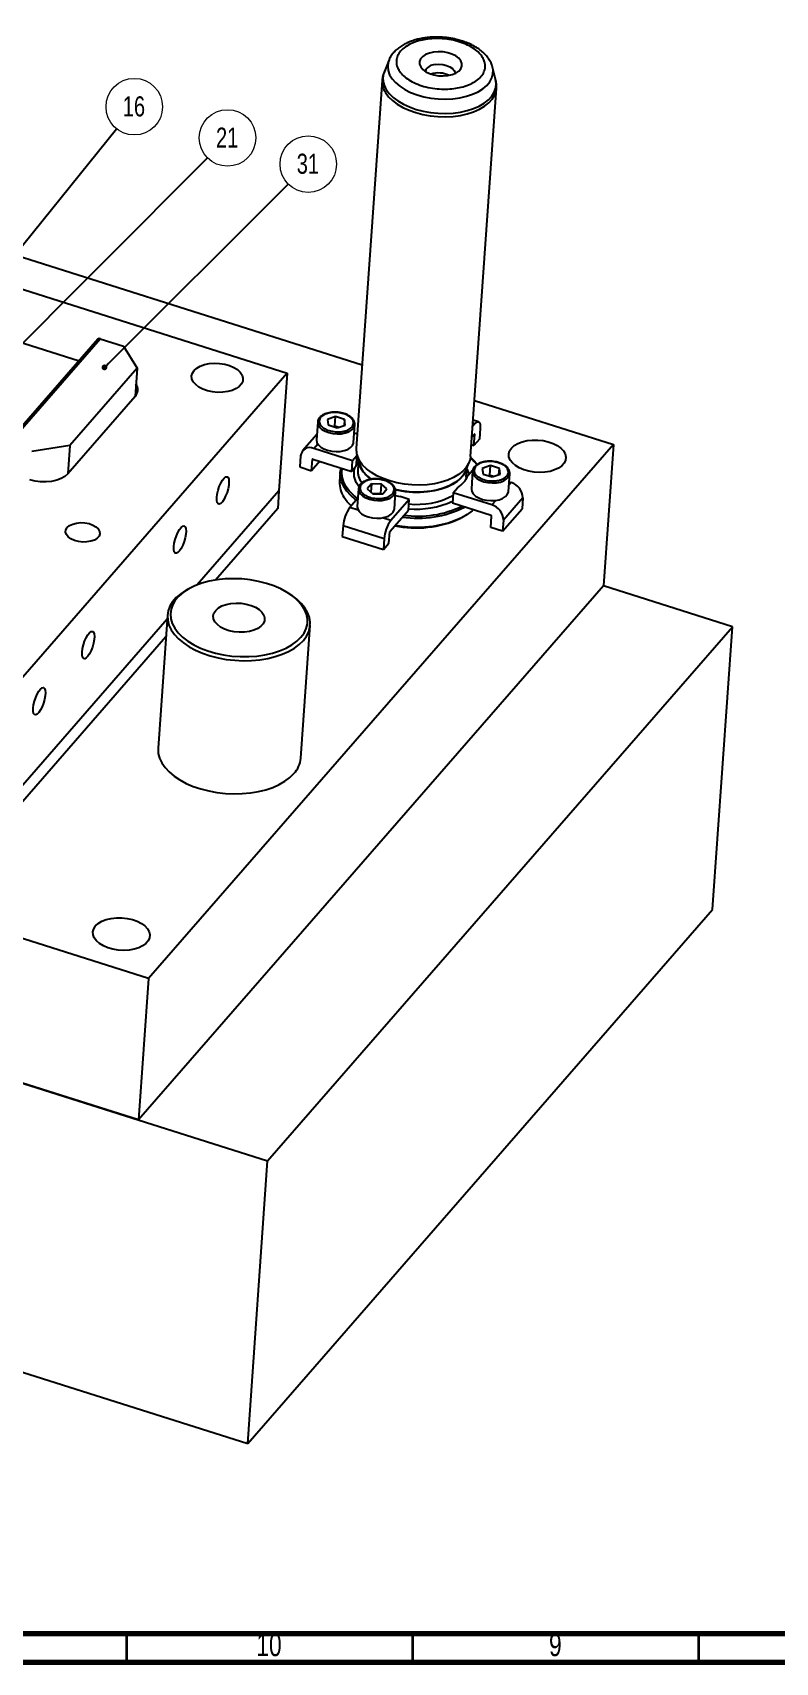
# Model space of a CAD drawing. Header units: millimetres. Extents: x 5 to 1539, y -495 to 895.
# Drawn here: x 983.6 to 1113.4, y 5 to 289.7 of the extents above; entities that cross this region are included whole.
import ezdxf

# ---------------------------------------------------------------- set-up
doc = ezdxf.new("R2010")
doc.units = ezdxf.units.MM
doc.styles.add('SLDTEXTSTYLE13', font='TXT', dxfattribs={"width": 0.75})
doc.dimstyles.new('SLDDIMSTYLE1', dxfattribs={"dimtxt": 0.18, "dimasz": 1.016, "dimexe": 0, "dimexo": 0.0625, "dimgap": 0, "dimtad": 0, "dimtih": 1, "dimtoh": 1, "dimdec": 0, "dimrnd": 1e-09, "dimzin": 0, "dimdsep": 46, "dimtxsty": 'Standard', "dimblk1": 'DOT', "dimblk2": 'DOT', "dimsah": 1, "dimcen": 0.09, "dimadec": 0, "dimazin": 0, "dimtfac": 1.016, "dimtdec": 0, "dimtofl": 0, "dimtmove": 0, "dimatfit": 3, "dimldrblk": 'DOT', "dimfxl": 1, "dimfrac": 2, "dimtolj": 1, "dimtzin": 0, "dimarcsym": 0})

# ---------------------------------------------------------------- blocks, each defined once
blk = doc.blocks.new('SW_NOTE_33')
at = {"color": 0, "linetype": 'Continuous', "lineweight": 0}
blk.add_circle((3.1, 3.84), 4.94, dxfattribs=at)
at = {"color": 0, "linetype": 'Continuous', "lineweight": 0, "insert": (3.03, 5.65), "char_height": 3.5, "attachment_point": 2, "style": 'SLDTEXTSTYLE13'}
blk.add_mtext('16', dxfattribs=at)
blk = doc.blocks.new('_Dot')
at = {"color": 0, "linetype": 'ByBlock', "lineweight": -2}
blk.add_line((-0.5, 0), (-1, 0), dxfattribs=at)
at = {"color": 0, "linetype": 'ByBlock', "const_width": 0.5}
blk.add_lwpolyline([(-0.25, 0, 1), (0.25, 0, 1)], format="xyb", close=True, dxfattribs=at)
blk = doc.blocks.new('SW_NOTE_37')
at = {"color": 0, "linetype": 'Continuous', "lineweight": 0}
blk.add_circle((3.49, 3.49), 4.94, dxfattribs=at)
at = {"color": 0, "linetype": 'Continuous', "lineweight": 0, "insert": (3.42, 5.3), "char_height": 3.5, "attachment_point": 2, "style": 'SLDTEXTSTYLE13'}
blk.add_mtext('21', dxfattribs=at)
blk = doc.blocks.new('SW_NOTE_45')
at = {"color": 0, "linetype": 'Continuous', "lineweight": 0}
blk.add_circle((3.5, 3.49), 4.94, dxfattribs=at)
at = {"color": 0, "linetype": 'Continuous', "lineweight": 0, "insert": (3.43, 5.3), "char_height": 3.5, "attachment_point": 2, "style": 'SLDTEXTSTYLE13'}
blk.add_mtext('31', dxfattribs=at)

msp = doc.modelspace()

# ---------------------------------------------------------------- linework, layer by layer
at = {"color": 7, "linetype": 'Continuous', "lineweight": 25}
for p, q in [((857.84, 289.683), (1041.209, 231.632)), ((1045.896, 284.898), (1045.076, 282.901)), ((1064.521, 281.531), (1063.99, 283.623)), ((1044.714, 281.361), (1040.179, 217.024)), ((1060.129, 215.618), (1064.664, 279.955)), ((973.99, 247.352), (1028.118, 230.216)), ((969.519, 239.373), (991.732, 232.341)), ((995.034, 236.132), (979.001, 217.721)), ((979.407, 217.804), (995.44, 236.215)), ((995.44, 236.215), (999.499, 234.93)), ((999.499, 234.93), (1001.872, 231.047)), ((1001.872, 231.047), (990.115, 217.546)), ((1001.872, 231.047), (1001.524, 226.109)), ((1028.118, 230.216), (974.675, 168.846)), ((1028.118, 230.216), (1026.667, 209.641)), ((1001.524, 226.109), (989.767, 212.608)), ((1060.821, 225.423), (1085.099, 217.737)), ((1036.555, 222.617), (1035.132, 222.128)), ((1035.132, 222.128), (1035.272, 221.144)), ((1036.439, 220.971), (1036.555, 222.617)), ((1038.117, 222.123), (1036.555, 222.617)), ((1037.977, 223.106), (1036.891, 223.318)), ((1038.117, 222.123), (1038.043, 221.065)), ((1038.257, 221.139), (1038.117, 222.123)), ((1033.287, 219.507), (1030.784, 216.633)), ((1033.438, 221.656), (1033.221, 218.57)), ((1035.272, 221.144), (1036.835, 220.65)), ((1036.142, 220.869), (1036.439, 220.971)), ((1036.439, 220.971), (1037.132, 220.752)), ((1036.835, 220.65), (1038.257, 221.139)), ((1039.705, 218.113), (1039.922, 221.199)), ((1039.821, 219.768), (1040.36, 219.597)), ((1060.369, 219.016), (1060.825, 219.54)), ((1060.499, 220.867), (1060.956, 221.391)), ((1061.541, 221.704), (1060.58, 222.008)), ((1060.723, 217.531), (1060.862, 219.506)), ((1061.843, 220.594), (1061.706, 218.66)), ((990.115, 217.546), (983.467, 216.519)), ((990.115, 217.546), (989.767, 212.608)), ((1085.099, 217.737), (1003.866, 124.454)), ((1039.499, 214.89), (1032.733, 217.032)), ((1060.274, 217.673), (1060.723, 217.531)), ((1061.706, 218.66), (1060.723, 217.531)), ((1085.099, 217.737), (1083.358, 193.046)), ((1030.429, 215.743), (1030.293, 213.808)), ((1030.293, 213.808), (1032.368, 213.152)), ((1032.368, 213.152), (1032.507, 215.127)), ((1033.804, 214.801), (1032.368, 213.152)), ((1032.603, 215.181), (1039.369, 213.039)), ((1034.199, 214.675), (1034.192, 214.573)), ((1039.369, 213.039), (1039.499, 214.89)), ((1040.118, 213.899), (1039.369, 213.039)), ((1040.249, 215.751), (1039.499, 214.89)), ((1040.249, 215.751), (1040.119, 213.906)), ((1040.301, 215.876), (1040.249, 215.751)), ((1040.275, 215.978), (1040.651, 214.5)), ((1040.535, 214.957), (1040.422, 213.367)), ((1040.677, 214.404), (1040.651, 214.5)), ((1059.309, 213.185), (1059.887, 214.595)), ((1059.375, 212.032), (1059.488, 213.622)), ((1063.619, 214.049), (1062.196, 213.56)), ((1062.196, 213.56), (1062.336, 212.576)), ((1063.503, 212.403), (1063.619, 214.049)), ((1065.181, 213.555), (1063.619, 214.049)), ((1065.041, 214.538), (1063.955, 214.75)), ((1065.107, 212.497), (1065.181, 213.555)), ((1065.321, 212.571), (1065.181, 213.555)), ((1037.381, 212.879), (1037.265, 211.233)), ((1042.831, 210.839), (1042.09, 209.988)), ((1042.831, 210.839), (1042.732, 209.431)), ((1044.554, 210.835), (1042.831, 210.839)), ((1045.096, 211.458), (1044.01, 211.67)), ((1044.438, 209.189), (1044.554, 210.835)), ((1045.537, 209.982), (1044.554, 210.835)), ((1059.309, 213.185), (1059.217, 212.982)), ((1059.741, 212.364), (1060.49, 213.224)), ((1060.502, 213.088), (1060.285, 210.002)), ((1062.336, 212.576), (1063.899, 212.082)), ((1063.206, 212.301), (1063.503, 212.403)), ((1063.503, 212.403), (1064.196, 212.184)), ((1063.899, 212.082), (1065.321, 212.571)), ((1066.769, 209.545), (1066.986, 212.631)), ((1066.885, 211.2), (1067.256, 211.082)), ((1026.667, 209.641), (1012.36, 193.211)), ((1026.667, 209.641), (1026.45, 206.554)), ((1040.439, 208.338), (1039.034, 206.724)), ((1040.557, 210.008), (1040.34, 206.921)), ((1042.09, 209.988), (1043.073, 209.135)), ((1043.007, 209.192), (1044.438, 209.189)), ((1043.073, 209.135), (1044.797, 209.132)), ((1044.438, 209.189), (1044.504, 209.132)), ((1044.797, 209.132), (1045.537, 209.982)), ((1049.412, 208.135), (1046.206, 204.453)), ((1046.824, 206.464), (1047.041, 209.551)), ((1049.412, 208.135), (1047.831, 208.636)), ((1049.282, 206.283), (1049.412, 208.135)), ((1057.091, 209.321), (1056.961, 207.469)), ((1057.091, 209.321), (1057.84, 210.182)), ((1063.857, 207.179), (1057.091, 209.321)), ((1069.282, 208.422), (1065.883, 204.519)), ((1069.282, 208.422), (1069.146, 206.488)), ((1026.45, 206.554), (1015.568, 194.058)), ((1046.075, 202.601), (1049.282, 206.283)), ((1063.727, 205.327), (1056.961, 207.469)), ((1061.263, 206.107), (1061.256, 206.005)), ((1063.672, 203.241), (1063.811, 205.217)), ((1065.747, 202.584), (1069.146, 206.488)), ((1003.866, 124.454), (755.779, 202.994)), ((1037.868, 203.57), (1037.732, 201.636)), ((1037.868, 203.57), (1045.04, 201.299)), ((1045.887, 200.495), (1046.027, 202.47)), ((1058.291, 204.792), (1058.48, 204.889)), ((1065.747, 202.584), (1063.672, 203.241)), ((1065.883, 204.519), (1065.747, 202.584)), ((1037.732, 201.636), (1044.904, 199.365)), ((1045.04, 201.299), (1044.904, 199.365)), ((1044.904, 199.365), (1045.887, 200.495)), ((1083.358, 193.046), (1002.126, 99.763)), ((1011.278, 192.728), (1010.899, 192.535)), ((1029.072, 191.254), (1028.724, 191.498)), ((1105.912, 185.906), (1083.358, 193.046)), ((1007.176, 187.949), (1005.538, 164.698)), ((1007.123, 187.197), (973.225, 148.27)), ((1024.679, 92.623), (1105.912, 185.906)), ((1030.476, 162.94), (1032.115, 186.191)), ((1102.431, 136.524), (1105.912, 185.906)), ((1006.906, 184.111), (973.008, 145.183)), ((1002.126, 99.763), (754.039, 178.302)), ((1021.199, 43.24), (1102.431, 136.524)), ((1003.866, 124.454), (1002.126, 99.763)), ((970.551, 109.759), (1024.679, 92.623)), ((1021.199, 43.24), (1024.679, 92.623)), ((967.071, 60.376), (1021.199, 43.24))]:
    msp.add_line(p, q, dxfattribs=at)
at = {"color": 8, "linetype": 'Continuous', "lineweight": 25}
for p, q in [((1060.546, 221.521), (1060.956, 221.391)), ((1060.811, 219.523), (1060.862, 219.506)), ((1032.733, 217.032), (1033.43, 217.833)), ((1032.507, 215.127), (1032.556, 215.184)), ((1040.61, 210.38), (1040.368, 210.739)), ((1059.359, 211.868), (1059.308, 211.573)), ((1067.256, 211.082), (1066.844, 210.609)), ((1064.554, 207.979), (1063.857, 207.179)), ((1040.504, 206.258), (1039.034, 206.724)), ((1046.206, 204.453), (1044.735, 204.919))]:
    msp.add_line(p, q, dxfattribs=at)
at = {"color": 7, "linetype": 'Continuous', "lineweight": 70}
for p, q in [((1490, 10), (10, 10)), ((1495, 5), (5, 5))]:
    msp.add_line(p, q, dxfattribs=at)
at = {"color": 7, "linetype": 'Continuous', "lineweight": 35}
for p, q in [((1000, 10), (1000, 5)), ((1050, 10), (1050, 5)), ((1100, 10), (1100, 5))]:
    msp.add_line(p, q, dxfattribs=at)
at = {"color": 8, "linetype": 'Continuous', "lineweight": 25, "flags": 128}
for points in [[(1045.896, 284.898), (1045.763, 284.502), (1045.665, 283.78), (1045.747, 283.049), (1046.006, 282.323), (1046.438, 281.616), (1047.034, 280.942), (1047.783, 280.314), (1048.67, 279.745), (1049.677, 279.244), (1050.786, 278.823), (1051.975, 278.489), (1053.219, 278.249), (1054.497, 278.107), (1055.781, 278.066), (1057.048, 278.128), (1058.272, 278.29), (1059.431, 278.55), (1060.501, 278.902), (1061.461, 279.34), (1062.293, 279.855), (1062.981, 280.438), (1063.511, 281.076), (1063.873, 281.758), (1064.059, 282.469), (1064.067, 283.198), (1063.99, 283.623)], [(1045.287, 279.206), (1045.818, 278.487), (1046.507, 277.807), (1047.343, 277.178), (1048.309, 276.61), (1049.39, 276.115), (1050.565, 275.701), (1051.813, 275.376), (1053.113, 275.145), (1054.441, 275.012), (1055.774, 274.98), (1057.087, 275.049), (1058.357, 275.219), (1059.562, 275.485), (1060.68, 275.844), (1061.691, 276.288), (1062.577, 276.811), (1063.322, 277.402), (1063.913, 278.052), (1064.34, 278.748), (1064.594, 279.478), (1064.665, 279.967)], [(1045.404, 279.751), (1045.931, 279.038), (1046.614, 278.364), (1047.443, 277.74), (1048.401, 277.177), (1049.472, 276.687), (1050.637, 276.276), (1051.875, 275.954), (1053.164, 275.724), (1054.481, 275.593), (1055.802, 275.561), (1057.104, 275.63), (1058.363, 275.797), (1059.558, 276.062), (1060.666, 276.417), (1061.668, 276.858), (1062.547, 277.376), (1063.286, 277.963), (1063.872, 278.606), (1064.295, 279.296), (1064.547, 280.02), (1064.624, 280.765), (1064.524, 281.517), (1064.521, 281.531)], [(1033.437, 221.634), (1033.436, 221.595), (1033.519, 221.166), (1033.772, 220.752), (1034.182, 220.374), (1034.727, 220.053), (1035.377, 219.806), (1036.097, 219.646), (1036.849, 219.583), (1037.591, 219.619), (1038.285, 219.752), (1038.892, 219.976), (1039.38, 220.278), (1039.722, 220.642), (1039.863, 220.919)], [(1041.111, 213.362), (1040.76, 214.085), (1040.597, 214.71)], [(1059.217, 212.982), (1059.198, 212.943), (1058.765, 212.271), (1058.171, 211.646), (1057.424, 211.081), (1056.541, 210.586), (1055.537, 210.169), (1054.43, 209.84), (1053.242, 209.603), (1051.994, 209.463), (1050.71, 209.424), (1049.414, 209.485), (1048.129, 209.645), (1046.998, 209.874)], [(1059.39, 213.385), (1059.331, 213.21), (1058.984, 212.52), (1058.47, 211.871), (1057.798, 211.275), (1056.983, 210.745), (1056.038, 210.288), (1054.982, 209.915), (1053.833, 209.631), (1052.614, 209.443), (1051.347, 209.353), (1050.056, 209.364), (1048.764, 209.475), (1047.497, 209.684), (1047.003, 209.794)], [(1059.477, 213.471), (1059.733, 212.903), (1059.856, 212.496)], [(1060.501, 213.066), (1060.5, 213.027), (1060.583, 212.598), (1060.836, 212.184), (1061.246, 211.806), (1061.791, 211.485), (1062.441, 211.238), (1063.161, 211.078), (1063.913, 211.015), (1064.655, 211.051), (1065.349, 211.184), (1065.956, 211.408), (1066.444, 211.71), (1066.786, 212.074), (1066.927, 212.351)], [(1040.556, 209.985), (1040.555, 209.946), (1040.637, 209.518), (1040.891, 209.103), (1041.301, 208.725), (1041.845, 208.404), (1042.496, 208.157), (1043.216, 207.998), (1043.968, 207.934), (1044.71, 207.97), (1045.404, 208.104), (1046.011, 208.328), (1046.499, 208.63), (1046.841, 208.994), (1046.982, 209.27)]]:
    msp.add_lwpolyline(points, dxfattribs=at)
at = {"color": 7, "linetype": 'Continuous', "lineweight": 25, "flags": 128}
for points in [[(1053.69, 286.267), (1052.942, 286.095), (1052.294, 285.829), (1051.779, 285.483), (1051.422, 285.074), (1051.242, 284.621), (1051.247, 284.149), (1051.438, 283.68), (1051.804, 283.239), (1052.327, 282.846), (1052.981, 282.523), (1053.734, 282.285), (1054.547, 282.144), (1055.379, 282.107), (1056.19, 282.176), (1056.938, 282.347), (1057.586, 282.613), (1058.101, 282.959), (1058.458, 283.369), (1058.638, 283.821), (1058.633, 284.293), (1058.442, 284.762), (1058.076, 285.204), (1057.553, 285.596), (1056.899, 285.919), (1056.146, 286.158), (1055.333, 286.299), (1054.501, 286.336), (1053.69, 286.267)], [(1053.948, 284.094), (1054.617, 284.144), (1055.301, 284.092), (1055.952, 283.942), (1056.526, 283.704), (1056.985, 283.394), (1057.297, 283.034), (1057.441, 282.648), (1057.45, 282.545)], [(1011.83, 230.675), (1012.301, 231.094), (1012.918, 231.442), (1013.657, 231.707), (1014.487, 231.877), (1015.375, 231.945), (1016.284, 231.908), (1017.177, 231.769), (1018.017, 231.532), (1018.77, 231.207), (1019.405, 230.808), (1019.896, 230.351), (1020.223, 229.854), (1020.373, 229.339), (1020.339, 228.825), (1020.123, 228.335), (1019.734, 227.888), (1019.187, 227.502), (1018.506, 227.194), (1017.717, 226.976), (1016.853, 226.856), (1015.95, 226.841), (1015.045, 226.929), (1014.174, 227.119), (1013.373, 227.401), (1012.676, 227.765), (1012.11, 228.195), (1011.698, 228.674), (1011.459, 229.183), (1011.4, 229.7), (1011.526, 230.204), (1011.83, 230.675)], [(1039.863, 220.919), (1039.9, 221.049), (1039.922, 221.199)], [(1060.862, 219.506), (1060.862, 219.521), (1060.861, 219.534), (1060.858, 219.544), (1060.854, 219.55), (1060.848, 219.553), (1060.841, 219.552), (1060.833, 219.548), (1060.825, 219.54)], [(1060.956, 221.391), (1061.153, 221.583), (1061.338, 221.692), (1061.502, 221.713), (1061.64, 221.646), (1061.747, 221.493), (1061.818, 221.261), (1061.85, 220.957), (1061.843, 220.594)], [(1033.221, 218.57), (1033.218, 218.508), (1033.301, 218.08), (1033.554, 217.666), (1033.964, 217.288), (1034.509, 216.966), (1035.159, 216.719), (1035.879, 216.56), (1036.631, 216.496), (1037.374, 216.532), (1038.067, 216.666), (1038.674, 216.89), (1039.162, 217.192), (1039.505, 217.556), (1039.683, 217.962), (1039.705, 218.113)], [(1067.291, 217.111), (1067.777, 217.55), (1068.409, 217.921), (1069.163, 218.212), (1070.013, 218.411), (1070.927, 218.511), (1071.873, 218.51), (1072.816, 218.406), (1073.723, 218.203), (1074.56, 217.91), (1075.297, 217.536), (1075.909, 217.095), (1076.371, 216.603), (1076.669, 216.078), (1076.791, 215.539), (1076.732, 215.005), (1076.495, 214.495), (1076.089, 214.028), (1075.528, 213.622), (1074.832, 213.289), (1074.026, 213.043), (1073.14, 212.893), (1072.206, 212.843), (1071.257, 212.896), (1070.328, 213.05), (1069.452, 213.299), (1068.661, 213.634), (1067.984, 214.044), (1067.444, 214.512), (1067.062, 215.023), (1066.852, 215.557), (1066.82, 216.097), (1066.968, 216.621), (1067.291, 217.111)], [(1040.154, 208.01), (1040.059, 208.082), (1039.213, 208.81), (1038.516, 209.582), (1037.978, 210.389), (1037.606, 211.218), (1037.407, 212.058), (1037.382, 212.897), (1037.506, 213.629)], [(1040.387, 208.278), (1039.665, 208.869), (1038.926, 209.629), (1038.346, 210.427), (1037.935, 211.251), (1037.697, 212.088), (1037.637, 212.928), (1037.712, 213.563)], [(1060.129, 215.618), (1060.059, 215.14), (1059.805, 214.41), (1059.378, 213.714), (1058.787, 213.065), (1058.042, 212.474), (1057.156, 211.951), (1056.145, 211.506), (1055.027, 211.148), (1053.822, 210.881), (1052.552, 210.712), (1051.239, 210.643), (1049.907, 210.675), (1048.579, 210.807), (1047.279, 211.039), (1046.03, 211.364), (1044.855, 211.778), (1043.775, 212.273), (1042.808, 212.84), (1041.973, 213.47), (1041.283, 214.15), (1040.752, 214.869)], [(1060.118, 215.493), (1060.802, 214.782), (1061.234, 214.215)], [(1060.122, 215.525), (1060.854, 214.809), (1061.319, 214.238)], [(989.767, 212.608), (989.263, 212.156), (988.605, 211.777), (987.819, 211.484), (986.934, 211.29), (985.985, 211.201), (985.007, 211.221), (984.04, 211.349), (983.119, 211.581)], [(1015.78, 208.484), (1015.859, 209.085), (1016.011, 209.732), (1016.226, 210.378), (1016.486, 210.974), (1016.774, 211.477), (1017.067, 211.848), (1017.344, 212.062), (1017.584, 212.101), (1017.77, 211.963), (1017.887, 211.657), (1017.928, 211.208), (1017.888, 210.648), (1017.772, 210.018), (1017.587, 209.366), (1017.347, 208.739), (1017.07, 208.184), (1016.777, 207.743), (1016.49, 207.448), (1016.229, 207.32), (1016.014, 207.37), (1015.86, 207.594), (1015.781, 207.975), (1015.78, 208.484)], [(1059.375, 212.032), (1059.362, 211.886), (1059.359, 211.868)], [(1066.927, 212.351), (1066.964, 212.481), (1066.986, 212.631)], [(1039.272, 206.998), (1038.56, 207.74), (1037.981, 208.539)], [(1046.982, 209.27), (1047.019, 209.4), (1047.041, 209.551)], [(1046.988, 208.804), (1047.289, 208.739), (1047.831, 208.636)], [(1060.285, 210.002), (1060.282, 209.94), (1060.365, 209.512), (1060.618, 209.098), (1061.028, 208.72), (1061.573, 208.398), (1062.223, 208.151), (1062.943, 207.992), (1063.695, 207.928), (1064.438, 207.964), (1065.131, 208.098), (1065.738, 208.322), (1066.226, 208.624), (1066.569, 208.988), (1066.747, 209.394), (1066.769, 209.545)], [(1040.34, 206.921), (1040.337, 206.86), (1040.42, 206.431), (1040.673, 206.017), (1041.083, 205.639), (1041.628, 205.318), (1042.278, 205.071), (1042.998, 204.911), (1043.75, 204.848), (1044.493, 204.884), (1045.186, 205.017), (1045.793, 205.241), (1046.281, 205.543), (1046.623, 205.907), (1046.802, 206.314), (1046.824, 206.464)], [(1060.57, 206.327), (1060.396, 206.168), (1059.555, 205.519), (1058.575, 204.938), (1057.472, 204.433), (1056.259, 204.011), (1054.956, 203.678), (1053.578, 203.439), (1052.147, 203.297), (1050.682, 203.254), (1049.204, 203.311), (1047.733, 203.466), (1046.939, 203.593)], [(989.669, 203.244), (990.073, 203.583), (990.621, 203.847), (991.28, 204.02), (992.008, 204.09), (992.759, 204.053), (993.485, 203.911), (994.142, 203.673), (994.688, 203.355), (995.089, 202.976), (995.319, 202.56), (995.364, 202.133), (995.221, 201.722), (994.899, 201.352), (994.419, 201.048), (993.811, 200.828), (993.112, 200.706), (992.367, 200.69), (991.622, 200.78), (990.925, 200.971), (990.319, 201.251), (989.842, 201.603), (989.524, 202.003), (989.386, 202.428), (989.435, 202.851), (989.669, 203.244)], [(1008.298, 199.893), (1008.377, 200.493), (1008.529, 201.14), (1008.744, 201.786), (1009.004, 202.382), (1009.292, 202.885), (1009.585, 203.257), (1009.862, 203.47), (1010.102, 203.509), (1010.288, 203.371), (1010.405, 203.066), (1010.446, 202.616), (1010.406, 202.056), (1010.29, 201.426), (1010.105, 200.774), (1009.865, 200.147), (1009.588, 199.592), (1009.295, 199.151), (1009.008, 198.856), (1008.747, 198.728), (1008.532, 198.778), (1008.379, 199.002), (1008.299, 199.383), (1008.298, 199.893)], [(1030.5, 184.054), (1031.048, 184.804), (1031.424, 185.595), (1031.622, 186.414), (1031.639, 187.249), (1031.475, 188.088), (1031.131, 188.918), (1030.614, 189.726), (1029.931, 190.5), (1029.092, 191.228), (1028.111, 191.899), (1027.002, 192.503), (1025.782, 193.032), (1024.469, 193.476), (1023.084, 193.829), (1021.646, 194.086), (1020.179, 194.243), (1018.705, 194.297), (1017.245, 194.248), (1015.822, 194.097), (1014.457, 193.845), (1013.171, 193.497), (1011.984, 193.057), (1010.914, 192.533), (1009.976, 191.933), (1009.185, 191.265), (1008.554, 190.539), (1008.09, 189.768), (1007.803, 188.961), (1007.695, 188.132), (1007.769, 187.294), (1008.024, 186.458), (1008.455, 185.638), (1009.056, 184.845), (1009.819, 184.093), (1010.73, 183.392), (1011.777, 182.753), (1012.944, 182.185), (1014.213, 181.698), (1015.565, 181.299), (1016.979, 180.993), (1018.434, 180.786), (1019.907, 180.68), (1021.377, 180.677), (1022.822, 180.778), (1024.218, 180.98), (1025.546, 181.28), (1026.785, 181.675), (1027.916, 182.157), (1028.922, 182.721), (1029.788, 183.356), (1030.5, 184.054)], [(1010.899, 192.535), (1010.421, 192.277), (1009.492, 191.669), (1008.705, 190.997), (1008.072, 190.27), (1007.601, 189.498), (1007.3, 188.692), (1007.171, 187.863), (1007.218, 187.023), (1007.439, 186.184), (1007.832, 185.357), (1008.39, 184.554), (1009.107, 183.786), (1009.971, 183.065), (1010.971, 182.399), (1012.093, 181.8), (1013.321, 181.274), (1014.638, 180.83), (1016.025, 180.473), (1017.463, 180.209), (1018.931, 180.041), (1020.41, 179.972), (1021.877, 180.002), (1023.314, 180.132), (1024.699, 180.359), (1026.013, 180.68), (1027.237, 181.091), (1028.356, 181.586), (1029.351, 182.158), (1030.211, 182.799), (1030.922, 183.5), (1030.922, 183.5)], [(1030.922, 183.5), (1031.475, 184.251), (1031.862, 185.041), (1032.077, 185.86), (1032.118, 186.696), (1031.984, 187.537), (1031.676, 188.372), (1031.2, 189.188), (1030.562, 189.975), (1029.77, 190.721), (1029.072, 191.254)], [(1015.615, 188.767), (1016.085, 189.185), (1016.703, 189.534), (1017.442, 189.798), (1018.272, 189.968), (1019.16, 190.036), (1020.069, 190), (1020.961, 189.86), (1021.802, 189.623), (1022.554, 189.298), (1023.19, 188.899), (1023.681, 188.442), (1024.008, 187.945), (1024.158, 187.43), (1024.124, 186.917), (1023.908, 186.426), (1023.519, 185.979), (1022.972, 185.594), (1022.29, 185.285), (1021.502, 185.067), (1020.638, 184.948), (1019.735, 184.932), (1018.829, 185.02), (1017.959, 185.21), (1017.158, 185.492), (1016.46, 185.856), (1015.894, 186.286), (1015.483, 186.766), (1015.243, 187.274), (1015.185, 187.791), (1015.311, 188.296), (1015.615, 188.767)], [(992.266, 181.481), (992.344, 182.082), (992.497, 182.729), (992.711, 183.375), (992.971, 183.971), (993.259, 184.474), (993.552, 184.845), (993.829, 185.059), (994.069, 185.098), (994.255, 184.959), (994.373, 184.654), (994.413, 184.205), (994.374, 183.645), (994.257, 183.015), (994.072, 182.362), (993.832, 181.736), (993.556, 181.181), (993.263, 180.74), (992.975, 180.445), (992.714, 180.317), (992.499, 180.367), (992.346, 180.591), (992.266, 180.972), (992.266, 181.481)], [(983.715, 171.662), (983.794, 172.263), (983.946, 172.91), (984.16, 173.555), (984.421, 174.152), (984.708, 174.654), (985.001, 175.026), (985.278, 175.239), (985.519, 175.278), (985.704, 175.14), (985.822, 174.835), (985.862, 174.386), (985.823, 173.825), (985.706, 173.196), (985.521, 172.543), (985.282, 171.916), (985.005, 171.362), (984.712, 170.92), (984.424, 170.625), (984.163, 170.498), (983.948, 170.548), (983.795, 170.772), (983.715, 171.152), (983.715, 171.662)], [(1005.538, 164.698), (1005.533, 164.612), (1005.579, 163.772), (1005.801, 162.933), (1006.193, 162.106), (1006.751, 161.303), (1007.468, 160.535), (1008.332, 159.814), (1009.332, 159.149), (1010.454, 158.549), (1011.682, 158.023), (1012.999, 157.579), (1014.386, 157.222), (1015.824, 156.958), (1017.292, 156.79), (1018.771, 156.721), (1020.239, 156.752), (1021.675, 156.881), (1023.06, 157.108), (1024.374, 157.43), (1025.599, 157.841), (1026.717, 158.336), (1027.713, 158.908), (1028.572, 159.548), (1029.283, 160.249)], [(994.61, 133.647), (995.096, 134.086), (995.727, 134.457), (996.482, 134.748), (997.331, 134.947), (998.245, 135.047), (999.191, 135.045), (1000.134, 134.942), (1001.041, 134.739), (1001.878, 134.446), (1002.616, 134.072), (1003.227, 133.631), (1003.69, 133.139), (1003.987, 132.614), (1004.109, 132.075), (1004.051, 131.541), (1003.814, 131.031), (1003.407, 130.564), (1002.846, 130.157), (1002.15, 129.825), (1001.345, 129.579), (1000.459, 129.429), (999.524, 129.379), (998.576, 129.432), (997.646, 129.586), (996.771, 129.835), (995.98, 130.17), (995.302, 130.579), (994.763, 131.048), (994.381, 131.559), (994.17, 132.093), (994.138, 132.633), (994.287, 133.157), (994.61, 133.647)]]:
    msp.add_lwpolyline(points, dxfattribs=at)
at = {"color": 8, "linetype": 'Continuous', "lineweight": 25}
for centre, radius, start, end in [((1048.254, 281.64), 3.419, 158.34732, 213.53909), ((1048.324, 281.167), 3.615, 176.92578, 212.85362), ((1045.755, 216.196), 5.385, 199.42821, 237.00911), ((1044.027, 213.221), 3.608, 177.66924, 216.74934), ((1046.343, 216.742), 6.229, 212.86135, 234.73306), ((1050.838, 220.485), 13.211, 263.56292, 298.07781), ((1050.753, 221.383), 14.929, 264.40996, 294.67405)]:
    msp.add_arc(centre, radius, start, end, dxfattribs=at)
at = {"color": 7, "linetype": 'Continuous', "lineweight": 25}
for centre, radius, start, end in [((1053.936, 282.256), 1.838, 89.62397, 159.03803), ((1054.528, 278.381), 4.25, 64.22099, 107.71582), ((995.299, 235.869), 0.374, 67.87448, 135.2728), ((1000.22, 227.311), 1.774, 317.33404, 34.60277), ((1032.042, 215.564), 1.623, 64.80528, 173.67011), ((1043.789, 216.83), 3.615, 176.92605, 212.85362), ((1032.574, 215.119), 0.0676, 64.80528, 173.67011), ((1043.698, 212.454), 3.86, 145.62425, 158.01144), ((1041.733, 210.979), 4.476, 176.74509, 213.03458), ((1055.242, 214.363), 4.922, 301.85905, 336.04149), ((1066.458, 208.373), 2.825, 0.98751, 73.58455), ((1043.951, 203.114), 6.1, 143.72277, 175.71687), ((1050.918, 223.052), 18.19, 261.46978, 296.66915), ((1050.934, 223.149), 17.934, 262.18852, 295.3712), ((1063.693, 205.215), 0.118, 0.98751, 73.58455), ((1063.059, 204.47), 2.825, 0.98751, 73.58455), ((1051.123, 200.844), 6.1, 143.72277, 175.71687), ((1046.28, 202.451), 0.254, 143.72277, 175.71687), ((1050.648, 221.83), 18.673, 258.39396, 294.16084), ((1025.95, 163.336), 4.543, 317.20195, 355.00407)]:
    msp.add_arc(centre, radius, start, end, dxfattribs=at)
for points, knots in [([(1055.267, 288.866), (1054.861, 288.886), (1054.289, 288.914), (1053.45, 288.89), (1052.741, 288.84), (1051.916, 288.733), (1051.081, 288.571), (1050.247, 288.347), (1049.437, 288.059), (1048.667, 287.707), (1047.951, 287.289), (1047.305, 286.805), (1046.735, 286.259), (1046.277, 285.644), (1046.002, 285.201), (1045.921, 284.956), (1045.919, 284.948)], [0, 0, 0, 0, 0.0996045, 0.14025, 0.2073841, 0.2766145, 0.3504377, 0.4269902, 0.5056014, 0.5857677, 0.6671539, 0.7493532, 0.8319528, 0.9146072, 0.9972724, 1, 1, 1, 1]), ([(1052.33, 288.492), (1051.892, 288.409), (1050.991, 288.239), (1049.774, 287.79), (1048.704, 287.194), (1047.874, 286.458), (1047.34, 285.628), (1047.134, 284.759), (1047.213, 283.9), (1047.492, 283.356), (1047.628, 283.092)], [0, 0, 0, 0, 0.116516, 0.2400113, 0.3686408, 0.5, 0.6313592, 0.7599887, 0.883484, 1, 1, 1, 1]), ([(1062.252, 285.351), (1062.069, 285.607), (1061.693, 286.136), (1060.799, 286.869), (1059.657, 287.531), (1058.288, 288.067), (1056.78, 288.441), (1055.229, 288.633), (1053.721, 288.66), (1052.784, 288.547), (1052.33, 288.492)], [0, 0, 0, 0, 0.116516, 0.2400113, 0.3686408, 0.5, 0.6313592, 0.7599887, 0.883484, 1, 1, 1, 1]), ([(1063.97, 283.63), (1063.939, 283.764), (1063.847, 284.154), (1063.542, 284.769), (1063.076, 285.464), (1062.479, 286.109), (1061.778, 286.696), (1060.99, 287.216), (1060.136, 287.664), (1059.246, 288.036), (1058.356, 288.329), (1057.549, 288.536), (1056.798, 288.685), (1056.063, 288.798), (1055.54, 288.843), (1055.267, 288.866)], [0, 0, 0, 0, 0.04498698, 0.13138846, 0.22011615, 0.31034568, 0.40080447, 0.49036844, 0.5782175, 0.66357222, 0.74410152, 0.81766178, 0.87208772, 0.93315142, 1, 1, 1, 1]), ([(1047.628, 283.092), (1047.811, 282.835), (1048.187, 282.306), (1049.081, 281.573), (1050.223, 280.912), (1051.591, 280.376), (1053.1, 280.001), (1054.652, 279.807), (1056.155, 279.789), (1057.564, 279.927), (1058.884, 280.211), (1060.107, 280.65), (1061.176, 281.249), (1062.006, 281.984), (1062.539, 282.814), (1062.746, 283.684), (1062.667, 284.542), (1062.388, 285.086), (1062.252, 285.351)], [0, 0, 0, 0, 0.058258, 0.1200057, 0.1843204, 0.25, 0.3156796, 0.3799943, 0.441742, 0.5, 0.558258, 0.6200057, 0.6843204, 0.75, 0.8156796, 0.8799943, 0.941742, 1, 1, 1, 1]), ([(1045.103, 282.933), (1045.023, 282.73), (1044.839, 282.262), (1044.721, 281.722), (1044.722, 281.399), (1044.722, 281.36)], [0, 0, 0, 0, 0.4035843, 0.9285407, 1, 1, 1, 1]), ([(1064.655, 279.974), (1064.667, 280.222), (1064.691, 280.745), (1064.576, 281.255), (1064.515, 281.524)], [0, 0, 0, 0, 0.4750424, 1, 1, 1, 1]), ([(1036.817, 223.368), (1036.575, 223.376), (1036.235, 223.388), (1035.751, 223.343), (1035.358, 223.279), (1034.925, 223.161), (1034.52, 222.999), (1034.155, 222.79), (1033.845, 222.535), (1033.609, 222.231), (1033.462, 221.922), (1033.455, 221.713), (1033.453, 221.628)], [0, 0, 0, 0, 0.1436458, 0.2013054, 0.2957371, 0.3915811, 0.492461, 0.5959227, 0.7016917, 0.8101455, 0.9232857, 1, 1, 1, 1]), ([(1038.086, 223.12), (1038.054, 223.132), (1037.904, 223.187), (1037.587, 223.262), (1037.194, 223.335), (1036.925, 223.359), (1036.817, 223.368)], [0, 0, 0, 0, 0.0832766, 0.3876751, 0.7530212, 1, 1, 1, 1]), ([(1039.401, 220.777), (1039.526, 220.974), (1039.719, 221.276), (1039.68, 221.726), (1039.536, 222.072), (1039.268, 222.4), (1038.798, 222.783), (1038.301, 222.979), (1037.977, 223.106)], [0, 0, 0, 0, 0.2394568, 0.3683607, 0.5, 0.6316393, 0.7605432, 1, 1, 1, 1]), ([(1039.677, 222.028), (1039.651, 222.074), (1039.557, 222.242), (1039.294, 222.49), (1038.897, 222.774), (1038.488, 222.984), (1038.194, 223.083), (1038.086, 223.12)], [0, 0, 0, 0, 0.0959707, 0.3481328, 0.5852734, 0.8475514, 1, 1, 1, 1]), ([(1035.412, 220.161), (1035.77, 220.073), (1036.32, 219.937), (1037.11, 219.921), (1037.709, 219.974), (1038.264, 220.099), (1038.9, 220.336), (1039.204, 220.603), (1039.401, 220.777)], [0, 0, 0, 0, 0.2394568, 0.3683607, 0.5, 0.6316393, 0.7605432, 1, 1, 1, 1]), ([(1039.843, 220.877), (1039.858, 220.91), (1039.931, 221.069), (1039.936, 221.384), (1039.864, 221.745), (1039.729, 221.949), (1039.677, 222.028)], [0, 0, 0, 0, 0.0889404, 0.431586, 0.7806583, 1, 1, 1, 1]), ([(1063.881, 214.8), (1063.639, 214.808), (1063.299, 214.82), (1062.815, 214.775), (1062.422, 214.711), (1061.989, 214.593), (1061.584, 214.431), (1061.219, 214.222), (1060.909, 213.967), (1060.673, 213.663), (1060.526, 213.354), (1060.519, 213.145), (1060.517, 213.06)], [0, 0, 0, 0, 0.1436458, 0.2013054, 0.2957371, 0.3915811, 0.492461, 0.5959227, 0.7016917, 0.8101455, 0.9232857, 1, 1, 1, 1]), ([(1061.052, 213.922), (1060.927, 213.726), (1060.735, 213.423), (1060.773, 212.973), (1060.917, 212.627), (1061.185, 212.299), (1061.655, 211.916), (1062.153, 211.72), (1062.476, 211.593)], [0, 0, 0, 0, 0.2394568, 0.3683607, 0.5, 0.6316393, 0.7605432, 1, 1, 1, 1]), ([(1062.476, 211.593), (1062.834, 211.505), (1063.384, 211.369), (1064.174, 211.353), (1064.772, 211.406), (1065.329, 211.531), (1065.955, 211.77), (1066.531, 212.188), (1066.774, 212.711), (1066.746, 213.157), (1066.6, 213.505), (1066.332, 213.832), (1065.862, 214.215), (1065.365, 214.411), (1065.041, 214.538)], [0, 0, 0, 0, 0.1197284, 0.1841803, 0.25, 0.3158197, 0.3802716, 0.5, 0.6197284, 0.6841803, 0.75, 0.8158197, 0.8802716, 1, 1, 1, 1]), ([(1065.15, 214.552), (1065.118, 214.564), (1064.968, 214.619), (1064.652, 214.694), (1064.258, 214.767), (1063.989, 214.791), (1063.881, 214.8)], [0, 0, 0, 0, 0.0832766, 0.3876751, 0.7530212, 1, 1, 1, 1]), ([(1066.741, 213.46), (1066.715, 213.506), (1066.621, 213.674), (1066.358, 213.922), (1065.961, 214.206), (1065.552, 214.416), (1065.258, 214.515), (1065.15, 214.552)], [0, 0, 0, 0, 0.0959707, 0.3481328, 0.5852734, 0.8475514, 1, 1, 1, 1]), ([(1043.936, 211.72), (1043.694, 211.728), (1043.354, 211.74), (1042.87, 211.694), (1042.476, 211.63), (1042.044, 211.513), (1041.639, 211.351), (1041.274, 211.142), (1040.964, 210.886), (1040.728, 210.582), (1040.581, 210.274), (1040.574, 210.064), (1040.572, 209.979)], [0, 0, 0, 0, 0.1436458, 0.2013054, 0.2957371, 0.3915811, 0.492461, 0.5959227, 0.7016917, 0.8101455, 0.9232857, 1, 1, 1, 1]), ([(1041.107, 210.842), (1040.982, 210.645), (1040.789, 210.343), (1040.828, 209.893), (1040.972, 209.547), (1041.239, 209.218), (1041.715, 208.841), (1042.5, 208.477), (1043.443, 208.293), (1044.228, 208.272), (1044.828, 208.326), (1045.383, 208.451), (1046.019, 208.687), (1046.323, 208.954), (1046.52, 209.128)], [0, 0, 0, 0, 0.1197284, 0.1841803, 0.25, 0.3158197, 0.3802716, 0.5, 0.6197284, 0.6841803, 0.75, 0.8158197, 0.8802716, 1, 1, 1, 1]), ([(1045.205, 211.471), (1045.172, 211.483), (1045.023, 211.538), (1044.706, 211.614), (1044.313, 211.687), (1044.044, 211.71), (1043.936, 211.72)], [0, 0, 0, 0, 0.0832766, 0.38767512, 0.75302122, 1, 1, 1, 1]), ([(1046.52, 209.128), (1046.645, 209.325), (1046.838, 209.628), (1046.799, 210.077), (1046.655, 210.424), (1046.387, 210.751), (1045.917, 211.134), (1045.42, 211.331), (1045.096, 211.458)], [0, 0, 0, 0, 0.2394568, 0.3683607, 0.5, 0.6316393, 0.7605432, 1, 1, 1, 1]), ([(1046.796, 210.38), (1046.77, 210.426), (1046.676, 210.594), (1046.413, 210.841), (1046.016, 211.125), (1045.607, 211.335), (1045.313, 211.435), (1045.205, 211.471)], [0, 0, 0, 0, 0.0959707, 0.3481328, 0.5852734, 0.8475514, 1, 1, 1, 1]), ([(1066.907, 212.309), (1066.922, 212.342), (1066.995, 212.501), (1067, 212.816), (1066.928, 213.177), (1066.793, 213.381), (1066.741, 213.46)], [0, 0, 0, 0, 0.0889404, 0.431586, 0.7806583, 1, 1, 1, 1]), ([(1046.962, 209.229), (1046.977, 209.261), (1047.05, 209.42), (1047.055, 209.736), (1046.983, 210.097), (1046.848, 210.301), (1046.796, 210.38)], [0, 0, 0, 0, 0.0889404, 0.431586, 0.7806583, 1, 1, 1, 1])]:
    msp.add_open_spline(points, degree=3, knots=knots, dxfattribs=at)
at = {"color": 8, "linetype": 'Continuous', "lineweight": 25}
for points, knots in [([(1036.891, 223.318), (1036.689, 223.329), (1036.281, 223.35), (1035.681, 223.292), (1035.124, 223.169), (1034.498, 222.929), (1033.923, 222.511), (1033.679, 221.988), (1033.708, 221.542), (1033.854, 221.195), (1034.121, 220.867), (1034.591, 220.484), (1035.089, 220.288), (1035.412, 220.161)], [0, 0, 0, 0, 0.0732182, 0.1479902, 0.2227622, 0.2959804, 0.4319935, 0.5680065, 0.6412247, 0.7159967, 0.7907687, 0.8639869, 1, 1, 1, 1]), ([(1040.368, 210.739), (1040.24, 210.973), (1039.985, 211.443), (1039.799, 212.164), (1039.769, 212.722), (1039.806, 213.113), (1039.845, 213.341), (1039.891, 213.537), (1039.93, 213.656), (1039.944, 213.7)], [0, 0, 0, 0, 0.2406545, 0.481309, 0.7219635, 0.7994208, 0.8768782, 0.9543264, 1, 1, 1, 1]), ([(1063.955, 214.75), (1063.753, 214.761), (1063.345, 214.782), (1062.744, 214.724), (1062.19, 214.6), (1061.554, 214.364), (1061.25, 214.096), (1061.052, 213.922)], [0, 0, 0, 0, 0.1694892, 0.3425751, 0.5156611, 0.6851502, 1, 1, 1, 1]), ([(1044.01, 211.67), (1043.808, 211.68), (1043.4, 211.702), (1042.799, 211.644), (1042.245, 211.52), (1041.609, 211.283), (1041.305, 211.016), (1041.107, 210.842)], [0, 0, 0, 0, 0.1694892, 0.3425751, 0.5156611, 0.6851502, 1, 1, 1, 1])]:
    msp.add_open_spline(points, degree=3, knots=knots, dxfattribs=at)

# ---------------------------------------------------------------- block references
at = {"color": 7, "linetype": 'Continuous', "lineweight": 0}
for name, p in [('SW_NOTE_33', (998.285, 272.898)), ('SW_NOTE_37', (1014.193, 267.789)), ('SW_NOTE_45', (1028.288, 263.23))]:
    msp.add_blockref(name, p, dxfattribs=at)

# ---------------------------------------------------------------- texts
at = {"color": 7, "linetype": 'Continuous', "lineweight": 0, "attachment_point": 2, "style": 'SLDTEXTSTYLE13'}
for s, insert, char_height in [('10', (1024.92, 10.06), 3.9688), ('9', (1074.96, 10.06), 3.969)]:
    msp.add_mtext(s, dxfattribs=dict(at, insert=insert, char_height=char_height))

# ---------------------------------------------------------------- leaders
at = {"color": 7, "linetype": 'Continuous', "lineweight": 0}
for points in [[(959.596, 224.916), (998.285, 272.898)], [(963.151, 216.737), (1014.193, 267.789)], [(996.172, 231.204), (1028.288, 263.23)]]:
    msp.add_leader(points, dimstyle='SLDDIMSTYLE1', dxfattribs=at)

doc.saveas('drawing.dxf')
